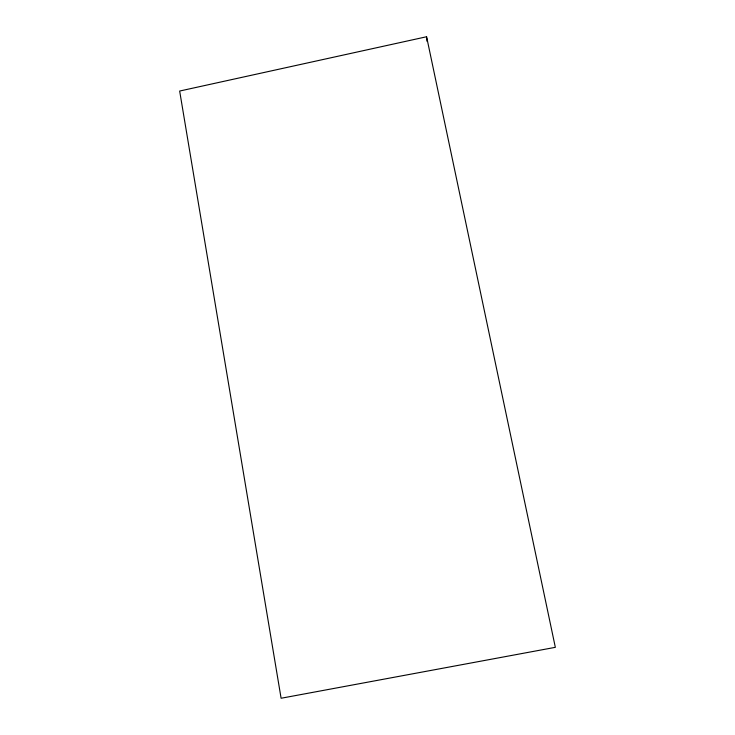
<?xml version="1.0" encoding="UTF-8"?>
<svg xmlns="http://www.w3.org/2000/svg" width="735" height="735" viewBox="0 0 735 735"><rect width="100%" height="100%" fill="white"/><g stroke="black" fill="none" stroke-linecap="round" stroke-linejoin="round"><path stroke-width="1.1" d="M426.704 37.889L427.007 41.298M426.594 36.75L179.662 91.039L281.101 698.25L555.338 647.333L426.594 36.75"/></g></svg>
